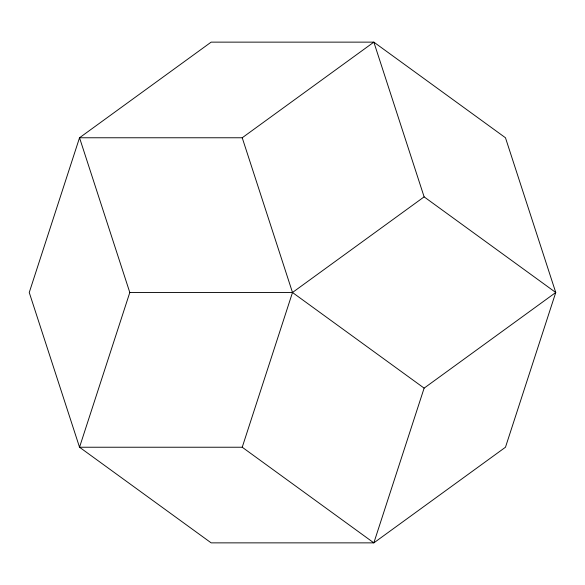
<?xml version="1.0" encoding="UTF-8"?>
<svg xmlns="http://www.w3.org/2000/svg" width="585" height="585" viewBox="0 0 585 585"><rect width="100%" height="100%" fill="white"/><g stroke="black" fill="none" stroke-linecap="round" stroke-linejoin="round"><path stroke-width="0.88" d="M129.804 292.5L79.531 447.233L211.156 542.865L373.852 542.865L505.477 447.233L555.75 292.5L505.469 137.76L373.844 42.135L211.148 42.135L79.523 137.767L29.25 292.5L79.531 447.233L242.227 447.233L373.852 542.865L424.125 388.133L555.75 292.5L424.125 196.867L373.852 42.135L242.227 137.767L79.531 137.767L129.804 292.5L292.5 292.5L424.125 196.867M242.227 447.233L292.5 292.5L242.227 137.767M292.5 292.5L424.125 388.133"/></g></svg>
